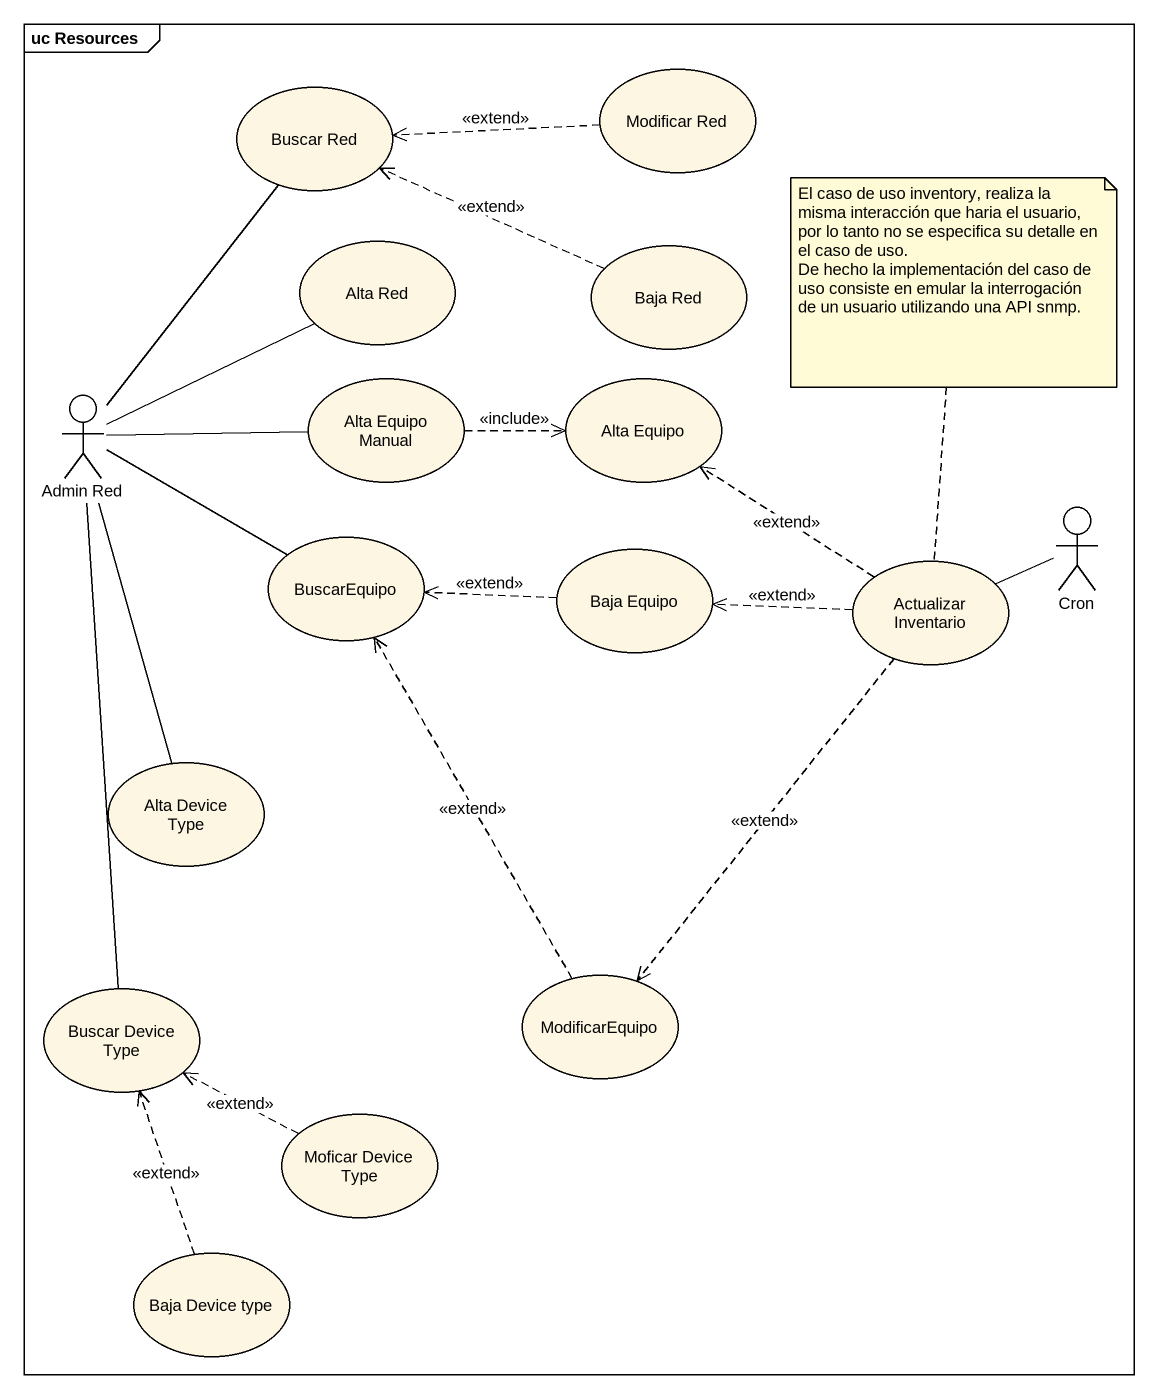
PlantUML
@startuml
mainframe uc Resources
usecase "Modificar Red" as Modificar_Red
usecase "Buscar Red" as Buscar_Red
usecase "Alta Red" as Alta_Red
usecase "Baja Red" as Baja_Red
actor "Admin Red" as Admin_Red
usecase "Alta Equipo Manual" as Alta_Equipo_Manual
usecase "Alta Equipo" as Alta_Equipo
usecase BuscarEquipo
usecase "Baja Equipo" as Baja_Equipo
actor Cron
usecase "Actualizar Inventario" as Actualizar_Inventario
usecase "Alta Device Type" as Alta_Device_Type
usecase "Buscar Device Type" as Buscar_Device_Type
usecase ModificarEquipo
usecase "Moficar Device Type" as Moficar_Device_Type
usecase "Baja Device type" as Baja_Device_type
Modificar_Red .left.> Buscar_Red : <<extend>>
Baja_Red .left.> Buscar_Red : <<extend>>
Admin_Red -up- Buscar_Red
Admin_Red -right- Alta_Red
Admin_Red -right- Alta_Equipo_Manual
Admin_Red -right- BuscarEquipo
Admin_Red -- Alta_Device_Type
Admin_Red -- Buscar_Device_Type
Alta_Equipo_Manual .right.> Alta_Equipo : <<include>>
Baja_Equipo .left.> BuscarEquipo : <<extend>>
Cron -left- Actualizar_Inventario
Actualizar_Inventario .up.> Alta_Equipo : <<extend>>
Actualizar_Inventario .left.> Baja_Equipo : <<extend>>
Actualizar_Inventario ..> ModificarEquipo : <<extend>>
ModificarEquipo .up.> BuscarEquipo : <<extend>>
Moficar_Device_Type .left.> Buscar_Device_Type : <<extend>>
Baja_Device_type .up.> Buscar_Device_Type : <<extend>>
note top of Actualizar_Inventario
  El caso de uso inventory, realiza la misma interacción que haria el usuario, por lo tanto no se especifica su detalle en el caso de uso.
  De hecho la implementación del caso de uso consiste en emular la interrogación de un usuario utilizando una API snmp.
end note
@enduml
